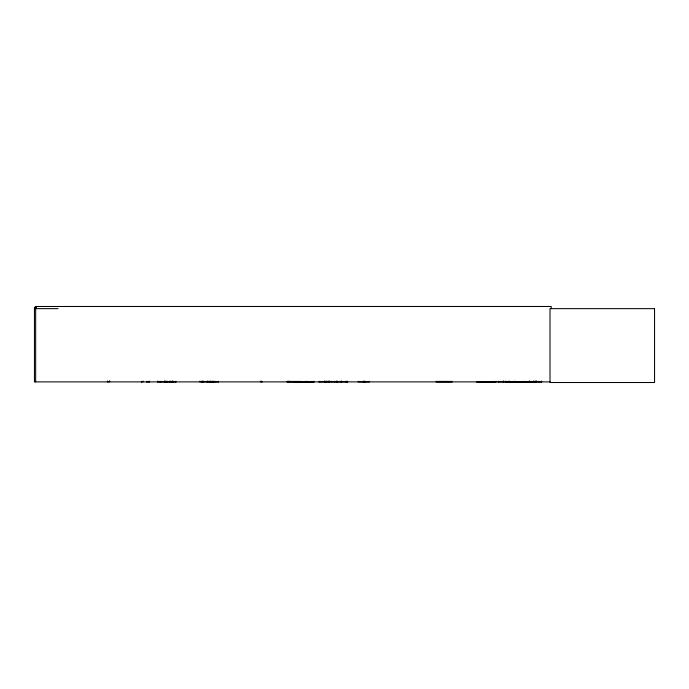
<?xml version="1.0" encoding="UTF-8"?>
<svg xmlns="http://www.w3.org/2000/svg" width="689" height="689" viewBox="0 0 689 689"><rect width="100%" height="100%" fill="white"/><g stroke="black" fill="none" stroke-linecap="round" stroke-linejoin="round"><path stroke-width="1.03" d="M530.358 381.87L530.263 381.568M541.433 381.87L541.442 381.284M318.904 381.895L347.756 381.818M319.179 381.801L319.231 381.284M331.469 381.801L331.521 381.284M340.728 381.801L340.779 381.284M202.333 381.818L202.29 381.284M498.026 381.895L541.692 381.87L541.675 381.284M506.665 381.801L506.062 381.878M149.134 381.895L149.134 381.284L148.988 381.818M141.71 381.801L141.736 381.336L141.882 381.895M305.46 381.801L305.485 381.336L305.632 381.895M507.414 381.878L507.862 381.715M523.812 381.818L523.812 381.31L524.363 381.895M525.19 381.878L525.612 381.31M313.779 381.878L294.659 381.715M295.969 381.878L296.434 381.715M312.117 381.31L312.143 381.715M312.341 381.878L312.126 381.568M313.659 381.878L313.908 381.31M495.641 381.715L476.848 381.861L496.123 381.895M477.399 381.715L476.995 381.568M494.047 381.31L494.065 381.715M495.761 381.878L495.985 381.31M496.14 381.878L476.848 381.861M506.174 381.715L535.697 381.715M202.575 381.818L202.626 381.336M211.454 381.818L211.497 381.336L211.549 381.895M165.093 381.818L165.153 381.336M172.982 381.818L173.034 381.336M146.473 381.818L149.065 381.74M107.854 381.818L108.268 381.336L108.414 381.895M141.323 381.818L141.658 381.818M36.603 307.26L34.45 307.26L34.45 381.895L550.149 381.895M34.45 308.646L58.083 308.646M287.072 381.413L300.869 381.413M436.283 381.413L452.217 381.413M506.157 381.568L535.697 381.568M287.046 381.611L313.926 381.715M436.258 381.611L452.242 381.611M176.246 381.87L158.048 381.818M201.214 381.74L218.551 381.87M261.768 381.336L262.182 381.818M287.055 381.852L314.02 381.895M436.266 381.852L452.234 381.852M347.334 381.336L347.411 381.818M167.901 381.818L167.823 381.336M514.175 381.818L514.123 381.336M505.872 381.818L505.821 381.336M218.241 381.801L218.18 381.284M347.178 381.818L347.187 381.284M346.955 381.818L346.911 381.336L346.868 381.895M325.148 381.818L325.105 381.336M365.032 381.74L365.032 381.336M530.599 381.818L530.599 381.284M551.226 308.646L551.226 306.484L35.664 306.484L35.664 381.895M539.151 381.284L539.151 381.895M536.3 381.129L536.3 381.895M536.128 381.129L536.128 381.895M535.921 381.129L535.921 381.895M535.741 381.129L535.741 381.895M533.958 381.129L533.958 381.895M533.63 381.129L533.63 381.895M533.312 381.284L533.312 381.895M529.419 381.129L529.419 381.895M529.092 381.129L529.092 381.895M515.699 381.31L515.682 381.878M514.072 381.284L514.072 381.895M509.249 381.129L509.249 381.895M508.964 381.129L508.964 381.895M506.725 381.284L506.725 381.895M505.769 381.284L505.769 381.895M503.538 381.129L503.538 381.895M503.254 381.129L503.254 381.895M498.431 381.284L498.431 381.895M369.356 381.284L369.356 381.895L358.28 381.87L358.28 381.284M364.886 381.284L364.955 381.895M364.007 381.129L364.007 381.895M345.99 381.129L345.99 381.895M341.718 381.129L341.718 381.895M341.399 381.129L341.399 381.895M337.601 381.284L337.601 381.895M336.99 381.129L336.99 381.895M336.671 381.129L336.671 381.895M334.484 381.284L334.484 381.895M329.29 381.129L329.29 381.895M329.049 380.974L328.963 381.895M328.644 381.284L328.644 381.895M326.896 380.974L326.896 381.895M325.07 381.284L325.07 381.895M324.752 381.129L324.752 381.895M324.424 381.129L324.424 381.895M306.82 381.129L306.829 381.895M289.122 381.129L289.13 381.895M287.933 381.284L287.933 381.895M287.864 381.284L287.864 381.895M261.691 381.284L261.691 381.895M261.622 381.284L261.622 381.895M260.425 381.129L260.425 381.895M215.037 381.284L215.037 381.895M213.159 381.129L213.159 381.895M212.849 381.129L212.849 381.895M210.369 381.129L210.369 381.895M210.093 381.129L210.093 381.895M209.301 381.284L209.301 381.895M208 381.129L208 381.895M207.69 381.129L207.69 381.895M207.156 381.284L207.156 381.895M203.556 381.129L203.565 381.895M202.669 381.284L202.669 381.895M202.368 381.284L202.368 381.895M201.214 381.284L201.214 381.895M201.136 381.284L201.136 381.895M199.939 381.129L199.948 381.895M175.686 381.284L175.686 381.895M173.085 381.284L173.085 381.895M172.414 381.129L172.414 381.895M172.259 381.129L172.259 381.895M171.251 381.284L171.251 381.895M170.149 381.129L170.149 381.895M169.873 381.129L169.873 381.895M167.746 381.284L167.677 381.895M166.48 381.129L166.48 381.895M165.532 381.284L165.532 381.895M165.205 381.284L165.205 381.895M164.516 381.129L164.516 381.895M164.37 381.129L164.37 381.895M161.097 381.284L161.097 381.895M160.012 381.284L160.012 381.895M157.902 381.284L157.902 381.895M157.712 381.129L157.79 381.895M149.324 381.129L149.255 381.895M147.024 381.284L147.024 381.895M143.079 381.129L143.079 381.895M109.611 381.129L109.611 381.895L109.594 380.974M107.441 380.974L107.441 381.895M654.55 308.646L550.011 308.646L550.011 382.516L654.55 382.516L654.55 308.646M529.815 381.818L529.772 381.336L529.738 381.895M363.689 381.895L363.689 381.129L363.628 381.895"/></g></svg>
